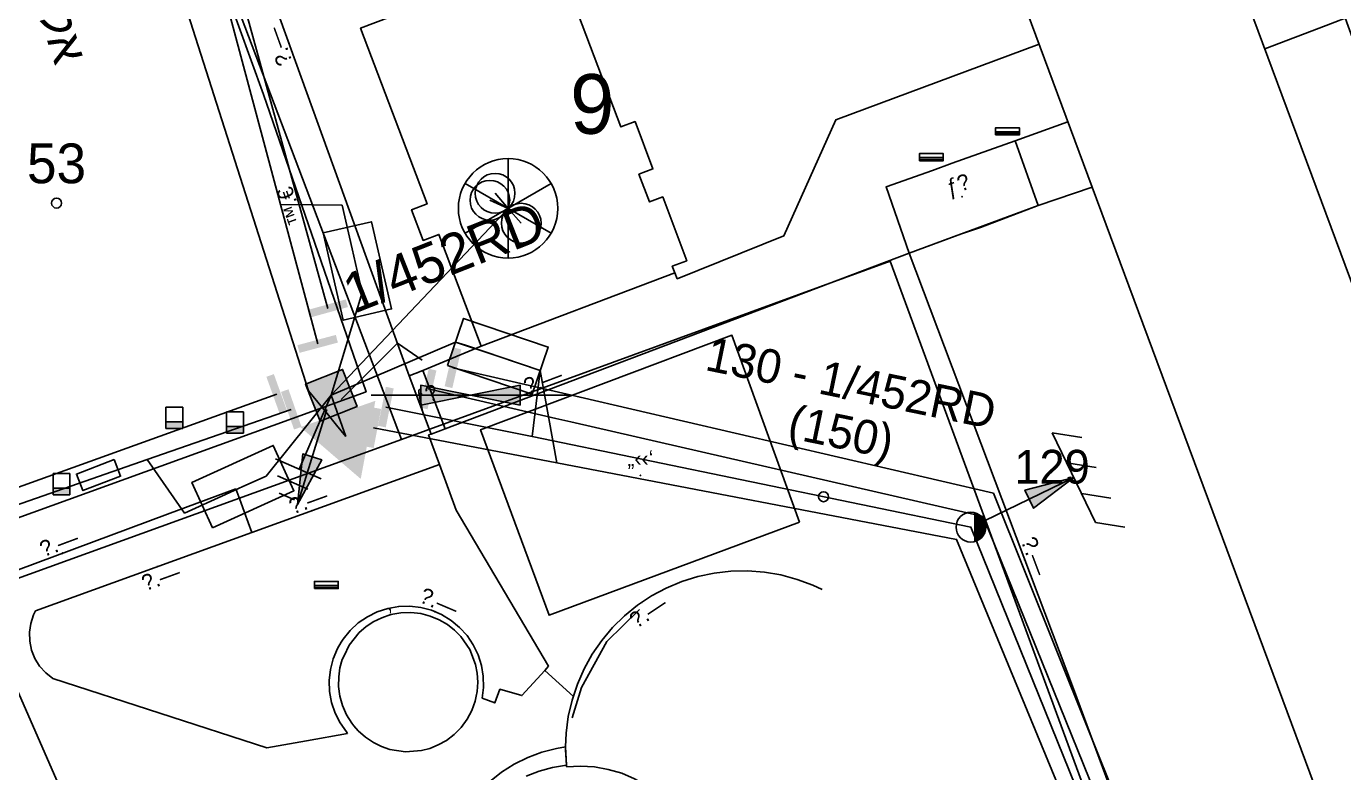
# Model space of a CAD drawing. Header units: metres. Extents: x 218299 to 220222, y 572714 to 574340.
# Drawn here: x 219677.3 to 219743.6, y 573870.2 to 573907.8 of the extents above; entities that cross this region are included whole.
import ezdxf
from ezdxf.enums import TextEntityAlignment as Align

# ---------------------------------------------------------------- set-up
doc = ezdxf.new("R2010")
doc.units = ezdxf.units.M
doc.header["$MEASUREMENT"] = 0
for name, color, linetype in [('1602', 44, 'Continuous'), ('1603', 44, 'Continuous'), ('6011', 10, 'Continuous'), ('6021', 110, 'Continuous'), ('6031', 254, 'Continuous'), ('6051', 100, 'CABLEAIREXIST'), ('6061', 254, 'CABLEAIREXIST'), ('6201', 7, 'Continuous'), ('6311', 7, 'Continuous'), ('6370', 7, 'Continuous'), ('6501', 7, 'Continuous'), ('6512', 7, 'Continuous'), ('6515', 7, 'Continuous'), ('6521', 1, 'Continuous'), ('65231', 1, 'Continuous'), ('6531', 7, 'Continuous'), ('6541', 7, 'Continuous'), ('6543', 7, 'Continuous'), ('6561', 7, 'Continuous'), ('6590', 7, 'Continuous'), ('6592', 7, 'Continuous'), ('6593', 7, 'Continuous'), ('6594', 7, 'Continuous'), ('6901', 3, 'Continuous'), ('6902', 1, 'Continuous'), ('A_POINTS', 2, 'Continuous'), ('M2200', 253, 'Continuous'), ('M2207', 253, 'Continuous'), ('M2401', 7, 'Continuous'), ('M2404', 7, 'Continuous'), ('M2407', 253, 'Continuous'), ('M2408', 253, 'Continuous'), ('M2412', 253, 'Continuous'), ('M2601', 253, 'Continuous'), ('M2605', 253, 'Continuous'), ('M5202', 253, 'Continuous'), ('M5235', 253, 'Continuous')]:
    doc.layers.add(name, color=color, linetype=linetype)
doc.styles.add('HEBTXT', font='HEBTXT')
doc.styles.add('MAVAT_HEBTXT', font='HEBTXT')
doc.linetypes.add('CABLEAIREXIST', pattern='A,0.001,[202,elecad.shx,S=0.8,R=0,X=0,Y=0],-0.8,[203,elecad.shx,S=0.8,R=0,X=0,Y=0],-0.8', length=1.601)

# ---------------------------------------------------------------- blocks, each defined once
blk = doc.blocks.new('6901')
at = {"layer": 'A_POINTS'}
blk.add_circle((0, 0), 0.25, dxfattribs=at)
at = {"color": 0, "style": 'HEBTXT', "flags": 1}
blk.add_attdef('CODE', (-2.918, 6.399), '', height=1.7, dxfattribs=at)
at = {"color": 0, "style": 'HEBTXT'}
for tag, p in [('PATH', (0.169, 4.708)), ('HTCH', (0.169, 2.708))]:
    blk.add_attdef(tag, text='', height=1.7, dxfattribs=at).set_placement(p, align=Align.MIDDLE_CENTER)
blk = doc.blocks.new('6902')
at = {"layer": 'A_POINTS'}
blk.add_circle((0, 0), 0.25, dxfattribs=at)
at = {"color": 0, "style": 'HEBTXT', "flags": 1}
blk.add_attdef('CODE', (-2.918, 6.399), '', height=1.7, dxfattribs=at)
at = {"color": 0, "style": 'HEBTXT'}
for tag, p in [('PATH', (0.169, 4.708)), ('HTCH', (0.169, 2.708))]:
    blk.add_attdef(tag, text='', height=1.7, dxfattribs=at).set_placement(p, align=Align.MIDDLE_CENTER)
blk = doc.blocks.new('6521')
at = {"color": 0}
blk.add_lwpolyline([(0.707, 0.707), (3.55, 3.55), (4.778, 2.689)], dxfattribs=at)
at = {"color": 0, "style": 'HEBTXT'}
blk.add_attdef('PLACE', (4.377, 3.834), '', height=1.7, dxfattribs=at)
blk = doc.blocks.new('6515')
at = {"color": 0, "const_width": 0.4}
blk.add_lwpolyline([(0, 1), (0, -1)], dxfattribs=at)
at = {"color": 0, "style": 'HEBTXT', "flags": 1}
for tag, p in [('POLE_NUM', (0.583, 1.177)), ('POLE_TYPE', (0.591, -1.226))]:
    blk.add_attdef(tag, p, '', height=1.7, dxfattribs=at)
blk = doc.blocks.new('6201')
at = {"color": 0}
blk.add_solid([(-2, 1), (2, 1), (0, 4.464)], dxfattribs=at)
at = {"color": 0, "style": 'HEBTXT'}
for tag, p, height in [('TRN_NAME', (2.777, 4.893), 3), ('POWER', (2.777, 1.493), 2)]:
    blk.add_attdef(tag, p, '', height=height, dxfattribs=at)
blk = doc.blocks.new('6501')
at = {"color": 0}
blk.add_lwpolyline([(-2.25, -1.25), (2.25, -1.25), (2.25, 1.25), (-2.25, 1.25)], close=True, dxfattribs=at)
at = {"color": 0, "style": 'HEBTXT', "flags": 1}
blk.add_attdef('FUSE_SIZE', text='', height=1.5, dxfattribs=at).set_placement((0, 2.714), align=Align.MIDDLE_CENTER)
for tag, p in [('POLE_NUM', (-6.276, -3.759)), ('POLE_TYPE', (-6.276, -6.491))]:
    blk.add_attdef(tag, p, '', height=1.7, dxfattribs=at)
blk = doc.blocks.new('6590')
at = {"color": 0}
for points in [[(0, 2.5), (0, -2.5)], [(2.165, -1.25), (-2.165, 1.25)], [(2.165, 1.25), (-2.165, -1.25)]]:
    blk.add_lwpolyline(points, dxfattribs=at)
blk.add_circle((0, 0), 2.5, dxfattribs=at)
at = {"color": 0, "style": 'HEBTXT'}
blk.add_attdef('CENT_NAME', (2.5, 3), '', height=3, dxfattribs=at)
at = {"color": 0, "style": 'HEBTXT', "flags": 1}
blk.add_attdef('MAP_TYPE', (2.875, -1.593), '', height=3, dxfattribs=at)
blk = doc.blocks.new('6593')
at = {"color": 0, "const_width": 0.4}
blk.add_lwpolyline([(0, 1), (0, -1)], dxfattribs=at)
at = {"color": 0, "style": 'HEBTXT', "flags": 1}
for tag, p in [('POLE_NUM', (0.583, 1.177)), ('POLE_TYPE', (0.591, -1.226))]:
    blk.add_attdef(tag, p, '', height=1.7, dxfattribs=at)
blk = doc.blocks.new('6311')
at = {"color": 0}
for p, q in [((0.188, -0.726), (0.188, 0.726)), ((0.219, -0.717), (0.219, 0.717)), ((0.25, -0.707), (0.25, 0.707)), ((0.281, -0.695), (0.281, 0.695)), ((0.312, -0.682), (0.312, 0.682)), ((0.344, -0.667), (0.344, 0.667)), ((0.375, -0.65), (0.375, 0.65)), ((0.406, -0.63), (0.406, 0.63)), ((0.438, -0.609), (0.438, 0.609)), ((0.469, -0.585), (0.469, 0.585)), ((0.5, -0.559), (0.5, 0.559)), ((0.531, -0.529), (0.531, 0.529)), ((0.562, -0.496), (0.562, 0.496)), ((0.594, -0.458), (0.594, 0.458)), ((0.625, -0.415), (0.625, 0.415)), ((0.656, -0.363), (0.656, 0.363)), ((0.688, -0.3), (0.688, 0.3)), ((0.719, -0.214), (0.719, 0.214))]:
    blk.add_line(p, q, dxfattribs=at)
blk.add_circle((0, 0), 0.75, dxfattribs=at)
at = {"color": 0, "style": 'HEBTXT'}
blk.add_attdef('POLE_NUM', (1.75, 1.75), '', height=1.7, dxfattribs=at)
at = {"color": 0, "style": 'HEBTXT', "flags": 1}
blk.add_attdef('MAP_TYPE', (1.734, -1.264), '', height=1.7, dxfattribs=at)
blk = doc.blocks.new('6370')
at = {"color": 0}
blk.add_lwpolyline([(-1, -1), (1, -1), (1, 1), (-1, 1)], close=True, dxfattribs=at)
for points in [[(-0.991, 1.013), (1.003, 1.013), (-0.991, -1.013)], [(-0.991, -1.013), (1.003, -1.013), (1.003, 1.013)]]:
    blk.add_solid(points, dxfattribs=at)
at = {"color": 0, "style": 'HEBTXT'}
blk.add_attdef('POLE_NUM', (2.033, 2.706), '', height=2, dxfattribs=at)
at = {"color": 0, "style": 'HEBTXT', "flags": 1}
blk.add_attdef('MAP_TYPE', (2.063, -0.224), '', height=2, dxfattribs=at)
blk = doc.blocks.new('6541')
at = {"color": 0}
blk.add_lwpolyline([(0.75, -0.002), (5.75, -0.002), (3.25, 0.498), (3.25, -0.502), (5.75, -0.002)], dxfattribs=at)
blk.add_solid([(3.25, -0.502), (3.25, 0.498), (5.75, -0.002)], dxfattribs=at)
blk = doc.blocks.new('6543')
at = {"color": 0}
for p, q in [((5.75, 2.486), (6.979, 1.626)), ((5.75, 0.813), (6.979, -0.048)), ((5.75, -0.901), (6.979, -1.761)), ((5.75, -2.514), (6.979, -3.374))]:
    blk.add_line(p, q, dxfattribs=at)
for points in [[(5.75, -2.514), (5.75, 2.486)], [(0.75, -0.014), (5.75, -0.014), (3.25, 0.486), (3.25, -0.514), (5.75, -0.014)]]:
    blk.add_lwpolyline(points, dxfattribs=at)
blk.add_solid([(3.25, -0.514), (3.25, 0.486), (5.75, -0.014)], dxfattribs=at)
blk = doc.blocks.new('6531')
at = {"color": 0}
blk.add_lwpolyline([(2, 0), (12, 0)], dxfattribs=at)
for points in [[(4.5, -0.5), (4.5, 0.5), (7, 0)], [(9.5, 0.5), (9.5, -0.5), (7, 0)]]:
    blk.add_lwpolyline(points, close=True, dxfattribs=at)
for points in [[(4.5, -0.5), (4.5, 0.5), (7, 0)], [(9.5, -0.5), (9.5, 0.5), (7, 0)]]:
    blk.add_solid(points, dxfattribs=at)
blk = doc.blocks.new('6561')
at = {"color": 0}
blk.add_line((0, 0), (-1.62, -3.72), dxfattribs=at)
at = {"color": 0, "flags": 128}
for points in [[(-2.812, -3.202), (-0.519, -4.199)], [(-2.718, -4.061), (-1.185, -4.727)], [(-2.624, -4.919), (-1.851, -5.255)]]:
    blk.add_lwpolyline(points, dxfattribs=at)
at = {"color": 0, "style": 'HEBTXT'}
for tag, p in [('TYPE', (1.691, -1.644)), ('DESC', (1.691, -4.209))]:
    blk.add_attdef(tag, p, '', height=1.5, dxfattribs=at)
blk = doc.blocks.new('1603')
at = {"layer": 'A_POINTS'}
blk.add_circle((0, 0), 0.25, dxfattribs=at)
at = {"color": 0, "style": 'HEBTXT'}
blk.add_attdef('PARCEL_NUM', text='', height=2, dxfattribs=at).set_placement((0, 1), align=Align.CENTER)
at = {"color": 0, "style": 'HEBTXT', "flags": 1}
blk.add_attdef('LOT_NUM', text='', height=2, dxfattribs=at).set_placement((0, -2.5), align=Align.CENTER)
blk = doc.blocks.new('M5202')
blk.add_lwpolyline([(-2, -0.53), (2, -0.53), (2, 0.67), (-2, 0.67)], close=True)
for points in [[(-2, 0), (2, 0)], [(-2, -0.33), (2, -0.33)]]:
    blk.add_lwpolyline(points)
at = {"style": 'MAVAT_HEBTXT', "flags": 1}
for tag, p in [('MARK', (0, 1.92)), ('HEIGHT', (0, -1.78)), ('NAME', (0, -4.35))]:
    blk.add_attdef(tag, text='', height=0.8, dxfattribs=at).set_placement(p, align=Align.MIDDLE)
blk = doc.blocks.new('M2404')
blk.add_circle((0, 0), 0.025)
at = {"style": 'MAVAT_HEBTXT'}
blk.add_attdef('NAME', text='', height=0.8, dxfattribs=at).set_placement((0, 1.59), align=Align.MIDDLE)
blk = doc.blocks.new('M2207')
blk.add_circle((0, 0), 0.025)
at = {"style": 'MAVAT_HEBTXT'}
blk.add_attdef('NAME', text='', height=0.8, dxfattribs=at).set_placement((0, 1.59), align=Align.MIDDLE)
blk = doc.blocks.new('M2412')
blk.add_circle((0, 0), 0.025)
at = {"style": 'MAVAT_HEBTXT'}
blk.add_attdef('NAME', text='', height=0.8, dxfattribs=at).set_placement((0, 1.59), align=Align.MIDDLE)
blk = doc.blocks.new('M2601')
blk.add_circle((0, 0), 0.025)
at = {"style": 'MAVAT_HEBTXT'}
blk.add_attdef('NAME', text='', height=0.8, dxfattribs=at).set_placement((0, 1.59), align=Align.MIDDLE)
blk = doc.blocks.new('M2605')
blk.add_circle((0, 0), 0.025)
at = {"style": 'MAVAT_HEBTXT'}
blk.add_attdef('NAME', text='', height=0.8, dxfattribs=at).set_placement((0, 1.59), align=Align.MIDDLE)
blk = doc.blocks.new('*U89')
at = {"linetype": 'Continuous'}
for p, q in [((-0.85, 0), (-0.85, -0.66)), ((0.85, 0), (0.85, -0.66))]:
    blk.add_line(p, q, dxfattribs=at)
blk.add_solid([(-0.85, 0), (-0.85, -0.66), (0.85, -0.66)], dxfattribs=at)
at = {"linetype": 'Continuous', "extrusion": (0, 0, -1)}
blk.add_solid([(0.85, 0), (-0.85, 0), (-0.85, -0.66)], dxfattribs=at)
blk = doc.blocks.new('M5235')
for points in [[(-0.85, 1.47), (0.85, 1.47)], [(-0.85, -0.66), (-0.85, 1.47)], [(0.85, -0.66), (0.85, 1.47)], [(-0.85, 0), (0.85, 0)], [(-0.85, -0.66), (0.85, -0.66)]]:
    blk.add_lwpolyline(points)
at = {"linetype": 'Continuous'}
blk.add_blockref('*U89', (0, 0), dxfattribs=at)
at = {"style": 'MAVAT_HEBTXT', "flags": 1}
for tag, p in [('MARK', (0, 2.72)), ('HEIGHT', (0, -1.92)), ('NAME', (0, -4.48))]:
    blk.add_attdef(tag, text='', height=0.8, dxfattribs=at).set_placement(p, align=Align.MIDDLE)
blk = doc.blocks.new('111')
at = {"layer": 'M2200'}
for points in [[(219701.675, 573923.594, 610.077), (219722.632, 573931.388, 610.077), (219726.369, 573932.778, 610.077), (219729.497, 573933.941, 610.077), (219754.018, 573868.012, 610.077), (219768.687, 573873.482, 610.152), (219772.426, 573863.598, 610.152), (219772.426, 573863.598, 610.152), (219762.79, 573859.997, 610.152), (219763.119, 573859.112, 609.102), (219760.352, 573858.082, 609.102), (219760.008, 573859.008, 610.152), (219747.781, 573854.46, 610.152), (219747.781, 573854.46, 610.152), (219730.969, 573899.661, 610.101), (219723.277, 573920.344, 610.077), (219705.362, 573913.681, 610.077)], [(219709.96, 573895.348, 610.115), (219709.96, 573895.348, 610.115), (219700.211, 573891.659, 610.115), (219700.211, 573891.659, 610.115), (219698.081, 573897.289, 610.115), (219697.287, 573896.988, 605.09), (219696.705, 573898.527, 605.09), (219697.484, 573898.822, 610.115), (219694.138, 573907.664, 610.115), (219703.955, 573911.379, 610.115), (219707.243, 573902.692, 610.04), (219707.955, 573902.962, 602.09), (219708.857, 573900.58, 602.69), (219708.154, 573900.314, 610.04), (219708.682, 573898.918, 610.04), (219709.346, 573899.17, 601.34), (219710.56, 573895.964, 601.34), (219709.832, 573895.688, 610.115)]]:
    blk.add_polyline3d(points, close=True, dxfattribs=at)
at = {"layer": 'M2207'}
blk.add_polyline3d([(219716.228, 573882.82, 600.252), (219703.632, 573878.129, 600.402), (219700.182, 573887.459, 600.327), (219712.835, 573892.219, 600.252)], close=True, dxfattribs=at)
at = {"layer": 'M2401'}
blk.add_polyline3d([(219672.459, 573908.079, 598.852), (219668.15, 573906.382, 598.852), (219673.291, 573892.239, 598.852), (219675.261, 573886.819, 598.852), (219676.668, 573882.95, 598.852), (219694.419, 573889.378, 598.852), (219689.245, 573904.331, 598.852), (219686.14, 573912.891, 598.852)], dxfattribs=at)
at = {"layer": 'M2404'}
blk.add_polyline3d([(219672.459, 573908.079, 598.852), (219668.15, 573906.382, 598.852), (219673.291, 573892.239, 598.852), (219675.261, 573886.819, 598.852), (219676.668, 573882.95, 598.852), (219694.419, 573889.378, 598.852), (219689.245, 573904.331, 598.852), (219686.14, 573912.891, 598.852)], dxfattribs=at)
at = {"layer": 'M2407'}
for points in [[(219728.293, 573906.857, 595.855), (219718.064, 573903.052, 595.855), (219715.453, 573897.21, 595.855), (219710.079, 573895.06, 595.78), (219709.96, 573895.348, 595.78)], [(219728.244, 573898.734, 598.63), (219730.969, 573899.661, 598.63)], [(219697.273, 573890.436, 595.63), (219700.211, 573891.659, 595.63)], [(219690.559, 573871.671, 596.663), (219689.425, 573871.472, 596.642), (219678.646, 573874.956, 596.342), (219678.288, 573875.235, 596.318), (219677.984, 573875.572, 596.293), (219677.743, 573875.957, 596.267), (219677.574, 573876.378, 596.242), (219677.482, 573876.823, 596.218), (219677.468, 573877.277, 596.196), (219677.534, 573877.726, 596.177), (219677.678, 573878.157, 596.161), (219677.774, 573878.354, 596.155)], [(219703.598, 573875.567, 596.755), (219703.412, 573875.362, 596.755), (219702.261, 573874.094, 596.755), (219701.157, 573874.409, 596.792), (219700.896, 573873.725, 596.792), (219700.255, 573873.954, 596.792)], [(219703.412, 573875.362, 596.755), (219704.85, 573874.054, 596.755)], [(219691.418, 573871.822, 596.679), (219690.559, 573871.671, 596.663)], [(219693.489, 573872.185, 596.717), (219691.418, 573871.822, 596.679)]]:
    blk.add_polyline3d(points, dxfattribs=at)
at = {"layer": 'M2408'}
blk.add_polyline3d([(219687.866, 573884.493, 595.105), (219688.11, 573883.817, 595.105), (219688.297, 573883.302, 595.105), (219688.661, 573882.295, 595.105)], dxfattribs=at)
at = {"layer": 'M2412'}
for points in [[(219727.086, 573901.999, 598.63), (219727.086, 573901.999, 598.63), (219723.912, 573900.877, 597.205), (219722.929, 573900.503, 597.205), (219720.595, 573899.675, 595.855), (219721.754, 573896.344, 595.855), (219721.754, 573896.344, 595.855), (219721.754, 573896.344, 595.855), (219724.346, 573897.298, 597.205), (219725.35, 573897.635, 597.205), (219728.244, 573898.734, 598.63), (219728.244, 573898.734, 598.63)], [(219697.273, 573890.436, 595.629), (219696.588, 573890.177, 595.254), (219696.588, 573890.177, 595.254), (219696.588, 573890.177, 595.254), (219697.687, 573887.246, 595.254), (219698.391, 573887.512, 595.629)]]:
    blk.add_polyline3d(points, close=True, dxfattribs=at)
blk.add_polyline3d([(219700.631, 573869.762, 596.83), (219701.228, 573870.234, 596.83), (219701.871, 573870.642, 596.83), (219702.553, 573870.979, 596.83), (219703.266, 573871.244, 596.83), (219704.004, 573871.432, 596.83), (219704.462, 573871.508, 596.83), (219704.502, 573870.591, 597.055), (219703.808, 573870.481, 597.055), (219703.131, 573870.294, 597.055), (219702.48, 573870.031, 597.055)], dxfattribs=at)
at = {"layer": 'M2601'}
for points in [[(219681.739, 573885.965, 596.867), (219679.837, 573885.237, 596.867), (219680.158, 573884.399, 596.867), (219682.06, 573885.127, 596.867), (219681.739, 573885.965, 596.867)], [(219708.173, 573878.427, 598.405), (219706.543, 573876.806, 598.405), (219705.254, 573874.491, 598.405), (219704.796, 573872.971, 598.405)], [(219693.807, 573872.576, 597.205), (219694.025, 573872.318, 597.205), (219694.39, 573871.993, 597.205), (219694.785, 573871.728, 597.205), (219695.195, 573871.527, 597.205), (219695.609, 573871.385, 597.205), (219696.404, 573871.264, 597.205), (219697.205, 573871.326, 597.205), (219697.628, 573871.436, 597.205), (219698.052, 573871.607, 597.205), (219698.466, 573871.841, 597.205), (219698.854, 573872.139, 597.205), (219699.204, 573872.495, 597.205), (219699.502, 573872.902, 597.205), (219699.739, 573873.348, 597.205), (219699.909, 573873.818, 597.205), (219699.959, 573874.06, 597.205), (219700.008, 573874.297, 597.205), (219700.039, 573874.771, 597.205), (219700.009, 573875.228, 597.205), (219699.925, 573875.656, 597.205), (219699.633, 573876.406, 597.205), (219699.178, 573877.069, 597.205), (219698.871, 573877.38, 597.205), (219698.511, 573877.662, 597.205), (219698.101, 573877.902, 597.205), (219697.649, 573878.09, 597.205), (219697.166, 573878.215, 597.205), (219696.664, 573878.27, 597.205), (219696.159, 573878.252, 597.205), (219695.668, 573878.164, 597.205), (219695.203, 573878.01, 597.205), (219694.777, 573877.8, 597.205), (219694.397, 573877.546, 597.205), (219694.068, 573877.258, 597.205), (219693.565, 573876.631, 597.205)], [(219693.565, 573876.631, 597.205), (219693.306, 573876.089, 597.205)], [(219693.306, 573876.089, 597.205), (219693.218, 573875.905, 597.205), (219693.102, 573875.484, 597.205), (219693.038, 573875.031, 597.205), (219693.034, 573874.556, 597.205), (219693.098, 573874.071, 597.205), (219693.232, 573873.59, 597.205), (219693.435, 573873.128, 597.205), (219693.702, 573872.7, 597.205), (219693.807, 573872.576, 597.205)]]:
    blk.add_polyline3d(points, dxfattribs=at)
at = {"layer": 'M2605'}
for points in [[(219689.145, 573922.122, 595.779), (219686.93, 573921.278, 595.779), (219686.765, 573921.215, 595.779), (219686.003, 573919.445, 595.779), (219696.588, 573890.177, 595.629)], [(219754.408, 573875.728, 598.405), (219756.224, 573876.419, 598.405), (219756.486, 573876.514, 598.405), (219744.614, 573908.516, 598.33), (219744.141, 573908.335, 598.33), (219742.748, 573907.802, 598.33), (219739.659, 573906.619, 598.33)], [(219727.086, 573901.999, 598.405), (219729.748, 573902.944, 598.405)], [(219728.244, 573898.734, 598.555), (219721.754, 573896.344, 598.555), (219730.02, 573874.426, 598.555), (219735.751, 573858.996, 598.409)], [(219703.598, 573875.567, 596.905), (219703.598, 573875.567, 596.905), (219698.949, 573883.421, 596.905), (219698.108, 573885.714, 596.905), (219697.564, 573887.2, 596.905), (219697.687, 573887.246, 596.905), (219698.391, 573887.512, 596.905), (219721.754, 573896.344, 596.905)], [(219697.273, 573890.436, 595.629), (219697.273, 573890.436, 595.629), (219696.588, 573890.177, 595.629)], [(219698.108, 573885.714, 596.305), (219690.012, 573882.784, 596.245)], [(219687.866, 573884.493, 595.105), (219684.428, 573883.216, 595.37)], [(219684.428, 573883.216, 595.37), (219675.891, 573880.047, 596.028), (219673.858, 573879.293, 596.184)], [(219690.012, 573882.784, 596.245), (219688.661, 573882.295, 596.235), (219677.774, 573878.354, 596.155)], [(219704.506, 573870.513, 597.355), (219704.502, 573870.591, 597.354), (219704.457, 573871.356, 597.348), (219704.462, 573871.508, 597.347), (219704.487, 573872.199, 597.342), (219704.597, 573873.036, 597.337), (219704.786, 573873.859, 597.334), (219705.051, 573874.66, 597.333), (219705.392, 573875.433, 597.333), (219705.804, 573876.17, 597.334), (219706.283, 573876.864, 597.337), (219706.827, 573877.51, 597.341), (219707.428, 573878.102, 597.347), (219708.084, 573878.634, 597.354), (219708.786, 573879.102, 597.362), (219709.53, 573879.501, 597.372), (219710.308, 573879.829, 597.382), (219711.114, 573880.081, 597.394), (219711.939, 573880.255, 597.407), (219712.778, 573880.351, 597.42), (219713.622, 573880.367, 597.434), (219714.464, 573880.303, 597.449), (219715.295, 573880.16, 597.464), (219716.11, 573879.938, 597.48), (219716.9, 573879.641, 597.495), (219717.372, 573879.42, 597.505)], [(219700.255, 573873.954, 596.792), (219700.324, 573874.505, 596.786), (219700.313, 573875.062, 596.78), (219700.222, 573875.611, 596.775), (219700.054, 573876.143, 596.77), (219699.812, 573876.644, 596.767), (219699.5, 573877.106, 596.764), (219699.125, 573877.519, 596.763), (219698.696, 573877.873, 596.763), (219698.22, 573878.163, 596.763), (219697.707, 573878.381, 596.765), (219697.169, 573878.524, 596.768), (219696.615, 573878.589, 596.772), (219696.058, 573878.574, 596.777), (219695.509, 573878.479, 596.782), (219694.979, 573878.306, 596.788), (219694.48, 573878.06, 596.795), (219694.02, 573877.745, 596.802), (219693.611, 573877.367, 596.81), (219693.26, 573876.935, 596.818), (219693.169, 573876.783, 596.82)], [(219693.169, 573876.783, 596.82), (219692.974, 573876.456, 596.825), (219692.76, 573875.942, 596.832), (219692.621, 573875.403, 596.84), (219692.561, 573874.849, 596.846), (219692.581, 573874.292, 596.852), (219692.68, 573873.744, 596.857), (219692.856, 573873.215, 596.861), (219693.107, 573872.718, 596.865), (219693.426, 573872.261, 596.867), (219693.489, 573872.185, 596.867)], [(219704.506, 573870.513, 597.355), (219705.21, 573870.549, 597.355), (219705.914, 573870.506, 597.355), (219706.609, 573870.382, 597.355), (219707.285, 573870.182, 597.355), (219707.934, 573869.906, 597.355), (219708.547, 573869.558, 597.355), (219709.117, 573869.143, 597.355), (219709.637, 573868.666, 597.355), (219710.099, 573868.134, 597.355), (219710.498, 573867.552, 597.355), (219710.829, 573866.929, 597.355), (219711.087, 573866.273, 597.355), (219711.269, 573865.592, 597.355), (219711.373, 573864.894, 597.355), (219711.397, 573864.19, 597.355), (219711.342, 573863.487, 597.355), (219711.207, 573862.794, 597.355), (219710.994, 573862.122, 597.355), (219710.707, 573861.478, 597.355), (219710.656, 573861.391, 597.355)]]:
    blk.add_polyline3d(points, dxfattribs=at)
at = {"layer": 'M2207'}
ref = blk.add_blockref('M2207', (219708.222, 573885.163), dxfattribs=dict(at, xscale=0.5, yscale=0.5, zscale=0.5))
ref.add_attrib('NAME', '„‹‹‘', dxfattribs={"layer": '0', "height": 0.8, "style": 'MAVAT_HEBTXT'}).set_placement((219708.222, 573885.959), align=Align.MIDDLE)
at = {"layer": 'M2404'}
ref = blk.add_blockref('M2404', (219691.129, 573898.887), dxfattribs=dict(at, xscale=0.5, yscale=0.5, zscale=0.5))
ref.add_attrib('NAME', '™.€', dxfattribs={"layer": '0', "height": 0.8, "rotation": 109.97531, "style": 'MAVAT_HEBTXT'}).set_placement((219690.612, 573898.699), align=Align.MIDDLE)
at = {"layer": 'M2412'}
ref = blk.add_blockref('M2412', (219724.416, 573899.182), dxfattribs=dict(at, xscale=0.5, yscale=0.5, zscale=0.5))
ref.add_attrib('NAME', 'ƒ\x8e', dxfattribs={"layer": '0', "height": 0.8, "rotation": 18.81111, "style": 'MAVAT_HEBTXT'}).set_placement((219724.239, 573899.703), align=Align.MIDDLE)
ref = blk.add_blockref('M2412', (219696.976, 573890.323), dxfattribs=dict(at, xscale=0.5, yscale=0.5, zscale=0.5))
ref.add_attrib('NAME', 'ƒ\x8e', dxfattribs={"layer": '0', "height": 0.8, "rotation": 20.72676, "style": 'MAVAT_HEBTXT'}).set_placement((219697.473, 573889.094), align=Align.MIDDLE)
at = {"layer": 'M2601'}
ref = blk.add_blockref('M2601', (219695.668, 573878.164), dxfattribs=dict(at, xscale=0.4999999999999993, yscale=0.4999999999999993, zscale=0.4999999999999993, rotation=278.6738732638456))
ref.add_attrib('NAME', '‚', dxfattribs={"layer": '0', "height": 0.8, "rotation": 12.4901, "style": 'MAVAT_HEBTXT'}).set_placement((219695.549, 573878.701), align=Align.MIDDLE)
at = {"layer": 'M2605'}
ref = blk.add_blockref('M2605', (219690.535, 573906.914), dxfattribs=dict(at, xscale=0.5, yscale=0.5, zscale=0.5))
ref.add_attrib('NAME', '\x9a.—', dxfattribs={"layer": '0', "height": 0.8, "rotation": 109.88332, "style": 'MAVAT_HEBTXT'}).set_placement((219690.017, 573906.727), align=Align.MIDDLE)
ref = blk.add_blockref('M2605', (219703.508, 573889.447), dxfattribs=dict(at, xscale=0.5, yscale=0.5, zscale=0.5))
ref.add_attrib('NAME', '\x9a.—', dxfattribs={"layer": '0', "height": 0.8, "rotation": 20.70678, "style": 'MAVAT_HEBTXT'}).set_placement((219703.314, 573889.961), align=Align.MIDDLE)
ref = blk.add_blockref('M2605', (219691.688, 573883.39), dxfattribs=dict(at, xscale=0.5, yscale=0.5, zscale=0.5))
ref.add_attrib('NAME', '\x9a.—', dxfattribs={"layer": '0', "height": 0.8, "rotation": 19.89712, "style": 'MAVAT_HEBTXT'}).set_placement((219691.501, 573883.908), align=Align.MIDDLE)
ref = blk.add_blockref('M2605', (219679.143, 573881.255), dxfattribs=dict(at, xscale=0.5, yscale=0.5, zscale=0.5))
ref.add_attrib('NAME', '\x9a.—', dxfattribs={"layer": '0', "height": 0.8, "rotation": 20.36727, "style": 'MAVAT_HEBTXT'}).set_placement((219678.951, 573881.77), align=Align.MIDDLE)
ref = blk.add_blockref('M2605', (219727.571, 573880.92), dxfattribs=dict(at, xscale=0.5, yscale=0.5, zscale=0.5))
ref.add_attrib('NAME', '\x9a.—', dxfattribs={"layer": '0', "height": 0.8, "rotation": 290.66288, "style": 'MAVAT_HEBTXT'}).set_placement((219728.086, 573881.114), align=Align.MIDDLE)
ref = blk.add_blockref('M2605', (219683.893, 573880.569), dxfattribs=dict(at, xscale=0.5, yscale=0.5, zscale=0.5))
ref.add_attrib('NAME', '\x9a.—', dxfattribs={"layer": '0', "height": 0.8, "rotation": 19.89712, "style": 'MAVAT_HEBTXT'}).set_placement((219684.08, 573880.052), align=Align.MIDDLE)
ref = blk.add_blockref('M2605', (219697.881, 573878.307), dxfattribs=dict(at, xscale=0.5, yscale=0.5, zscale=0.5))
ref.add_attrib('NAME', '\x9a.—', dxfattribs={"layer": '0', "height": 0.8, "rotation": 336.90493, "style": 'MAVAT_HEBTXT'}).set_placement((219698.097, 573878.813), align=Align.MIDDLE)
ref = blk.add_blockref('M2605', (219708.301, 573878.779), dxfattribs=dict(at, xscale=0.5, yscale=0.5, zscale=0.5))
ref.add_attrib('NAME', '\x9a.—', dxfattribs={"layer": '0', "height": 0.8, "rotation": 33.65802, "style": 'MAVAT_HEBTXT'}).set_placement((219708.606, 573878.321), align=Align.MIDDLE)
at = {"layer": 'M5202', "xscale": 0.3, "yscale": 0.3, "zscale": 0.3}
for p in [(219726.703, 573902.454, 595.93), (219722.873, 573901.149, 595.93), (219692.416, 573879.63, 596.417)]:
    blk.add_blockref('M5202', p, dxfattribs=at)
at = {"layer": 'M5235', "xscale": 0.5, "yscale": 0.5, "zscale": 0.5}
for p in [(219684.763, 573887.857, 594.917), (219687.817, 573887.626, 594.917), (219679.085, 573884.526, 594.917)]:
    blk.add_blockref('M5235', p, dxfattribs=at)
blk = doc.blocks.new('6592')
at = {"color": 0}
blk.add_circle((0, 0), 1, dxfattribs=at)
at = {"color": 0, "style": 'HEBTXT'}
blk.add_attdef('BOX_NAME', (1.5, 1.5), '', height=1.7, dxfattribs=at)
at = {"color": 0, "style": 'HEBTXT', "flags": 1}
for tag, p in [('POLE_NUM', (1.47, -0.997)), ('POLE_TYPE', (1.47, -3.497))]:
    blk.add_attdef(tag, p, '', height=1.7, dxfattribs=at)

msp = doc.modelspace()

# ---------------------------------------------------------------- linework, layer by layer
at = {"layer": '1602'}
for points in [[(219775.293, 573861.9023), (219753.9704, 573853.8494), (219752.4115, 573850.5798), (219745.7052, 573848.4641), (219744.6559, 573850.6598), (219738.5926, 573848.2735), (219735.6939, 573855.4813), (219720.7955, 573895.9385), (219696.1983, 573886.9683), (219684.072, 573918.9435), (219684.9687, 573920.4354), (219690.3964, 573922.5684), (219689.1393, 573925.2803), (219717.735, 573936.1365), (219719.3548, 573935.4088), (219719.8319, 573934.1274), (219730.064, 573938.0265), (219733.6787, 573935.9864), (219743.8443, 573907.7569), (219756.7696, 573872.4256), (219766.8845, 573875.9718), (219770.7485, 573874.2651)], [(219696.1983, 573886.9683), (219674.7171, 573879.2179), (219673.1126, 573883.0531), (219667.3364, 573898.7802), (219665.0366, 573904.2642), (219657.6307, 573902.401), (219653.851, 573904.0473), (219670.7516, 573912.5339), (219677.1978, 573915.6445), (219684.072, 573918.9435)], [(219729.4451, 573846.7812), (219698.4908, 573835.5439), (219690.761, 573838.1256), (219679.7466, 573867.7958), (219674.7171, 573879.2179), (219696.1983, 573886.9683), (219720.7955, 573895.9385), (219735.6939, 573855.4813), (219738.5926, 573848.2735), (219732.3696, 573846.1792)], [(219679.7466, 573867.7958), (219690.761, 573838.1256), (219684.0584, 573835.6168), (219673.6055, 573864.633), (219667.6809, 573880.9974), (219673.1126, 573883.0531), (219674.7171, 573879.2179)]]:
    msp.add_lwpolyline(points, close=True, dxfattribs=at)
at = {"layer": '6011', "flags": 128}
msp.add_lwpolyline([(219691.5133, 573889.4221), (219671.5444, 573951.7742), (219670.9344, 573953.6789)], dxfattribs=at)
at = {"layer": '6021'}
for points in [[(219691.9793, 573891.7817), (219690.1034, 573898.7964), (219684.9595, 573918.0545), (219671.4337, 573954.9856), (219705.6798, 573970.6814)], [(219690.6497, 573888.4858), (219683.393, 573885.9646), (219655.0311, 573876.0702), (219631.4517, 573867.4879)]]:
    msp.add_lwpolyline(points, dxfattribs=at)
at = {"layer": '6021', "flags": 128}
msp.add_lwpolyline([(219692.6667, 573889.1998), (219701.5608, 573898.5988)], dxfattribs=at)
at = {"layer": '6031'}
for points in [[(219705.2508, 573971.3351), (219671.9484, 573956.2864), (219685.655, 573918.3352), (219690.9967, 573898.9622), (219692.4865, 573893.5588)], [(219689.9241, 573889.2521), (219688.8576, 573888.8687), (219654.8199, 573876.6332), (219631.1363, 573868.1641)]]:
    msp.add_lwpolyline(points, dxfattribs=at)
at = {"layer": '6051'}
for points in [[(219695.4114, 573888.6012), (219702.7684, 573887.118), (219724.8638, 573882.5645), (219735.7539, 573855.6609)], [(219735.0904, 573855.4598), (219724.1386, 573881.9468), (219704.023, 573885.7957), (219694.7894, 573887.5624)]]:
    msp.add_lwpolyline(points, dxfattribs=at)
at = {"layer": '6061'}
for points in [[(219698.7899, 573890.5787), (219705.186, 573889.0951), (219725.9958, 573884.2683), (219737.082, 573856.6315)], [(219697.5382, 573889.5131), (219703.967, 573888.0362), (219704.7156, 573887.8642), (219725.4786, 573883.0944), (219736.47, 573855.9576)]]:
    msp.add_lwpolyline(points, dxfattribs=at)
at = {"layer": '6501'}
for points in [[(219693.9754, 573895.4476), (219693.7172, 573896.5655), (219693.211, 573898.7578), (219690.1034, 573898.7964)], [(219692.6667, 573889.1998), (219694.2235, 573894.3732), (219693.9754, 573895.4476)], [(219692.6667, 573889.1998), (219698.9206, 573891.8758), (219701.0522, 573891.1554)], [(219692.6667, 573889.1998), (219698.9206, 573891.8758), (219699.4134, 573891.7092), (219703.1837, 573890.4349), (219704.023, 573885.7957)], [(219701.0522, 573891.1554), (219703.1837, 573890.4349), (219702.7684, 573887.118)], [(219692.6667, 573889.1998), (219689.3807, 573885.1325), (219688.2145, 573884.6028)], [(219688.2145, 573884.6028), (219687.3322, 573884.202), (219685.2836, 573883.2714), (219683.393, 573885.9646)]]:
    msp.add_lwpolyline(points, dxfattribs=at)
at = {"layer": '6512'}
msp.add_line((219692.6667, 573889.1998), (219693.3963, 573887.1243), dxfattribs=at)
at = {"layer": '65231'}
for p, q in [((219692.4548, 573888.2732), (219691.5133, 573889.4221)), ((219692.9256, 573887.6988), (219692.4548, 573888.2732)), ((219693.3963, 573887.1243), (219692.9256, 573887.6988))]:
    msp.add_line(p, q, dxfattribs=at)
at = {"layer": '6594'}
for q in [(219700.6473, 573899.0051), (219700.9081, 573899.3555), (219702.2271, 573897.8536)]:
    msp.add_line((219701.5608, 573898.5988), q, dxfattribs=at)

# ---------------------------------------------------------------- block references
msp.add_blockref('111', (0, 0))
at = {"layer": '1603'}
msp.add_blockref('1603', (219678.8344, 573898.8607), dxfattribs=at).add_auto_attribs({'PARCEL_NUM': '53'})
at = {"layer": '6201', "rotation": 199.3675537699385}
msp.add_blockref('6201', (219692.6667, 573889.1998), dxfattribs=at)
at = {"layer": '6311'}
ref = msp.add_blockref('6311', (219724.8638, 573882.5645), dxfattribs=at)
ref.add_attrib('POLE_NUM', '129', (219727.0513, 573884.752), dxfattribs={"layer": '0', "color": 0, "height": 1.7, "style": 'HEBTXT'})
at = {"layer": '6370'}
ref = msp.add_blockref('6370', (219692.6667, 573889.1998), dxfattribs=dict(at, rotation=21.53999999999335))
ref.add_attrib('POLE_NUM', '1/452RD', (219693.7884, 573893.2795), dxfattribs={"layer": '0', "color": 0, "height": 2, "rotation": 21.54, "style": 'HEBTXT'})
at = {"layer": '6501'}
for p, rotation in [((219693.9754, 573895.4476), 283.0054702799127), ((219701.0522, 573891.1554), 341.3266956098947), ((219688.2145, 573884.6028), 24.43074358999246)]:
    msp.add_blockref('6501', p, dxfattribs=dict(at, rotation=rotation))
at = {"layer": '6515'}
for p, rotation in [((219691.9793, 573891.7817), 284.9719260699121), ((219690.6497, 573888.4858), 19.15879427999409), ((219695.4114, 573888.6012), 348.6017316298925), ((219694.7894, 573887.5624), 349.1680926698922)]:
    msp.add_blockref('6515', p, dxfattribs=dict(at, rotation=rotation))
at = {"layer": '6521'}
msp.add_blockref('6521', (219692.4548, 573888.2732), dxfattribs=at)
at = {"layer": '6531'}
msp.add_blockref('6531', (219692.6667, 573889.1998), dxfattribs=at)
at = {"layer": '6541', "rotation": 252.817643769922}
msp.add_blockref('6541', (219692.6667, 573889.1998), dxfattribs=at)
at = {"layer": '6543', "rotation": 25.81846957999204}
msp.add_blockref('6543', (219724.8638, 573882.5645), dxfattribs=at)
at = {"layer": '6561'}
msp.add_blockref('6561', (219692.6667, 573889.1998), dxfattribs=at)
at = {"layer": '6590'}
ref = msp.add_blockref('6590', (219701.5608, 573898.5988), dxfattribs=at)
ref.add_attrib('CENT_NAME', '9', (219704.6858, 573902.3488), dxfattribs={"layer": '0', "color": 0, "height": 3, "style": 'HEBTXT'})
at = {"layer": '6592', "linetype": 'Continuous'}
for p, rotation in [((219700.6473, 573899.0051), 336.0217998598963), ((219700.9081, 573899.3555), 310.7797770299041), ((219702.2271, 573897.8536), 311.8006102299038)]:
    msp.add_blockref('6592', p, dxfattribs=dict(at, rotation=rotation))
at = {"layer": '6593'}
for p, rotation in [((219692.4865, 573893.5588), 285.4143446799119), ((219698.7899, 573890.5787), 346.9409580398929), ((219689.9241, 573889.2521), 19.7731904499939), ((219697.5382, 573889.5131), 347.0618290598929)]:
    msp.add_blockref('6593', p, dxfattribs=dict(at, rotation=rotation))
at = {"layer": '6901'}
ref = msp.add_blockref('6901', (219717.4423, 573884.0939), dxfattribs=dict(at, rotation=348.3553))
ref.add_attrib('PATH', '130 - 1/452RD', dxfattribs={"layer": '0', "color": 0, "height": 1.7, "rotation": 348.3553, "style": 'HEBTXT'}).set_placement((219718.8366, 573889.8154), align=Align.MIDDLE_CENTER)
ref.add_attrib('HTCH', '(150)', dxfattribs={"layer": '0', "color": 0, "height": 1.7, "rotation": 348.3553, "style": 'HEBTXT'}).set_placement((219718.332, 573887.3668), align=Align.MIDDLE_CENTER)
at = {"layer": '6902'}
ref = msp.add_blockref('6902', (219681.3171, 573921.2594), dxfattribs=dict(at, rotation=287.7582))
ref.add_attrib('PATH', '1/452RD - 452RD', dxfattribs={"layer": '0', "color": 0, "height": 1.7, "rotation": 287.7582, "style": 'HEBTXT'}).set_placement((219679.233, 573918.0558), align=Align.MIDDLE_CENTER)
ref.add_attrib('HTCH', '(50/8)הדלפ םוינימולא', dxfattribs={"layer": '0', "color": 0, "height": 1.7, "rotation": 287.7582, "style": 'HEBTXT'}).set_placement((219676.4022, 573915.9203), align=Align.MIDDLE_CENTER)

doc.saveas('drawing.dxf')
